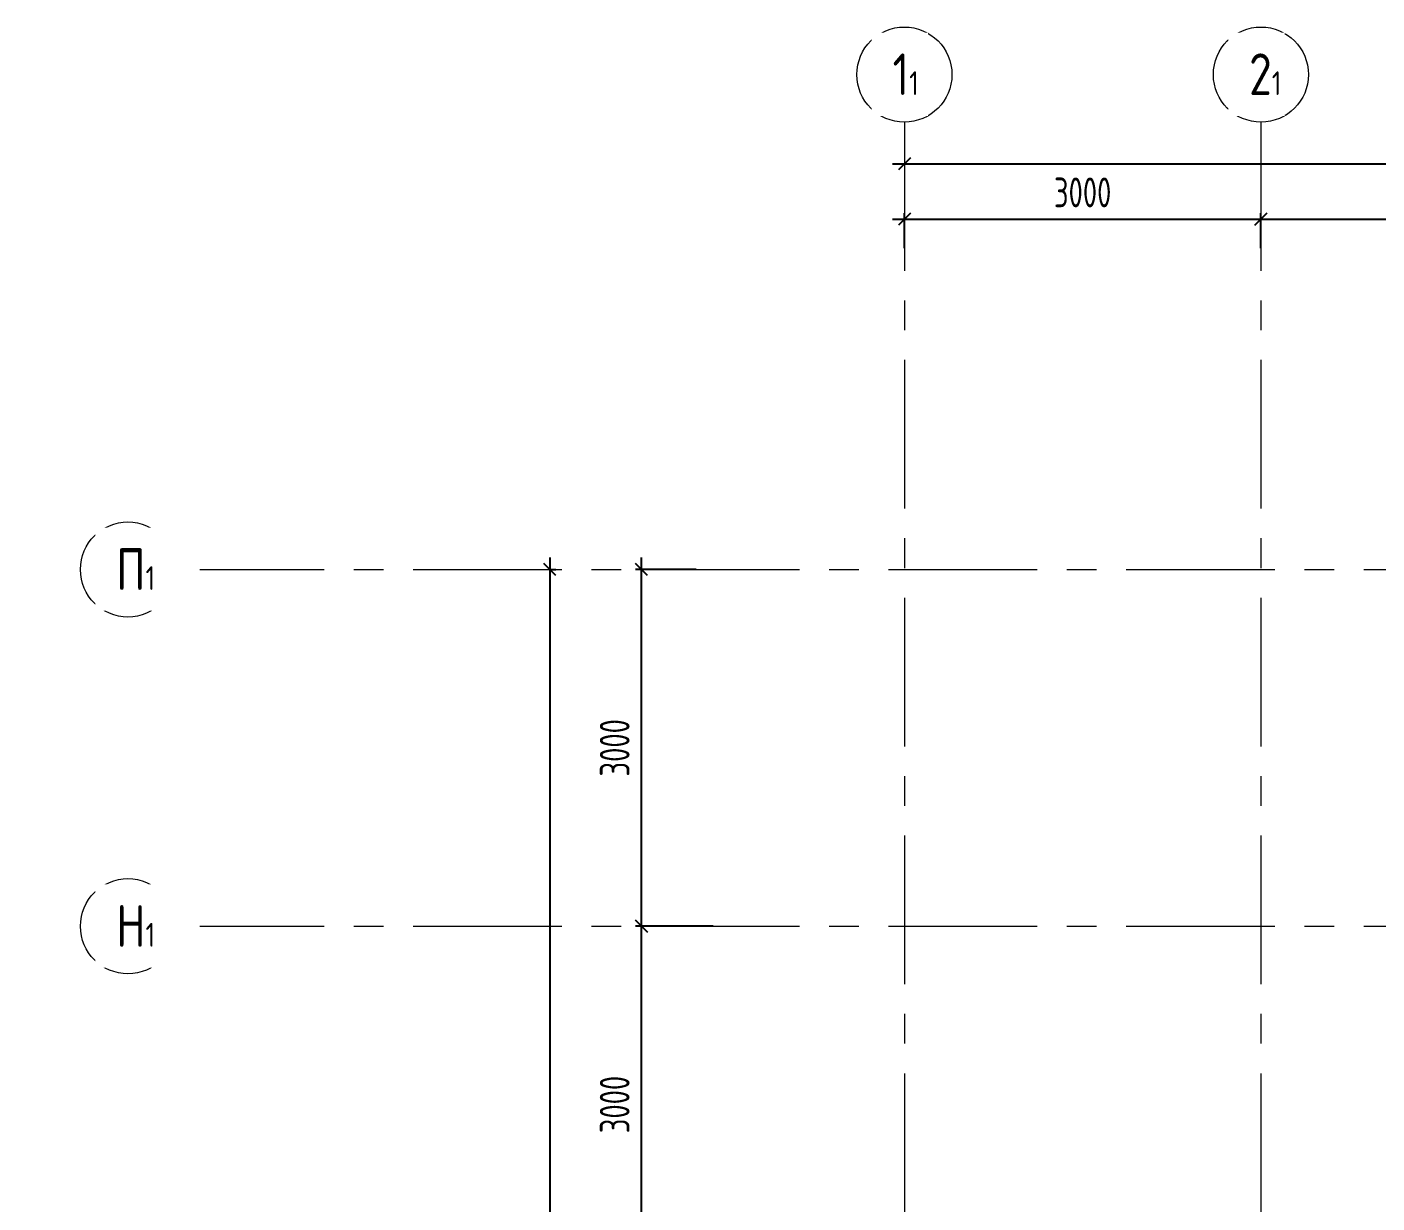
# Model space of a CAD drawing. Header units: millimetres. Extents: x -8428662 to 9409114, y 0 to 249028.
# Drawn here: x -225617 to -214257, y 125273 to 135163 of the extents above; entities that cross this region are included whole.
import ezdxf
from ezdxf import colors
from ezdxf.entities.mleader import LeaderData, LeaderLine
from ezdxf.math import Vec2, Vec3

# ---------------------------------------------------------------- set-up
doc = ezdxf.new("R2010")
doc.units = ezdxf.units.MM
doc.header["$MEASUREMENT"] = 0
doc.linetypes.add('CENTER', pattern=[2, 1.25, -0.25, 0.25, -0.25])
doc.layers.get('0').update_dxf_attribs({"color": 250, "lineweight": 9})
for name, color, linetype, lineweight in [('АР_Оси', 195, 'Continuous', 9), ('АР_Оси размеры', 164, 'Continuous', 9), ('АР_Отметки', 250, 'Continuous', 15), ('АР_Сущ Несущая стена', 216, 'Continuous', 30)]:
    doc.layers.add(name, color=color, linetype=linetype, lineweight=lineweight)
doc.styles.add('ISOCPEUR', font='isocpeur.ttf', dxfattribs={"width": 0.7})
doc.styles.add('ГОСТ 2.304', font='isocpeur.ttf', dxfattribs={"width": 0.7})
doc.dimstyles.new('СПДС', dxfattribs={"dimscale": 100, "dimtxt": 2.5, "dimasz": 2.5, "dimexe": 1.5, "dimexo": 0, "dimgap": 1, "dimtad": 1, "dimdec": 0, "dimrnd": 1, "dimtxsty": 'ГОСТ 2.304', "dimblk": 'OBLIQUE', "dimcen": 2.5, "dimdle": 1.5, "dimadec": 0, "dimazin": 2, "dimtfac": 0.75, "dimtdec": 0, "dimtmove": 1, "dimatfit": 3, "dimfxl": 1, "dimtolj": 1, "dimarcsym": 1})

# ---------------------------------------------------------------- blocks, each defined once
blk = doc.blocks.new('_Oblique')
at = {"color": 0, "linetype": 'ByBlock', "lineweight": -2}
blk.add_line((-0.5, -0.5), (0.5, 0.5), dxfattribs=at)
blk = doc.blocks.new('*D599')
at = {"layer": 'АР_Оси размеры', "color": 0, "lineweight": -2, "ltscale": 100, "transparency": 16777216}
for p, q in [((-220447, 124501), (-220447, 127701)), ((-219985, 127601), (-220497, 127601)), ((-219842, 124601), (-220497, 124601))]:
    blk.add_line(p, q, dxfattribs=at)
at = {"layer": 'АР_Оси размеры', "color": 0, "lineweight": -2, "ltscale": 100, "transparency": 16777216, "xscale": 100, "yscale": 100, "zscale": 100}
for p, rotation in [((-220447, 127601), 90), ((-220447, 124601), 270)]:
    blk.add_blockref('_Oblique', p, dxfattribs=dict(at, rotation=rotation))
at = {"layer": 'АР_Оси размеры', "color": 0, "ltscale": 100, "transparency": 16777216, "insert": (-220672, 126101), "char_height": 250, "attachment_point": 5, "rotation": 90, "style": 'ГОСТ 2.304'}
blk.add_mtext('\\A1;3000', dxfattribs=at)
blk = doc.blocks.new('*D600')
at = {"layer": 'АР_Оси размеры', "color": 0, "lineweight": -2, "ltscale": 100, "transparency": 16777216}
for p, q in [((-220447, 127501), (-220447, 130701)), ((-219985, 130601), (-220497, 130601)), ((-219842, 127601), (-220497, 127601))]:
    blk.add_line(p, q, dxfattribs=at)
at = {"layer": 'АР_Оси размеры', "color": 0, "lineweight": -2, "ltscale": 100, "transparency": 16777216, "xscale": 100, "yscale": 100, "zscale": 100}
for p, rotation in [((-220447, 130601), 90), ((-220447, 127601), 270)]:
    blk.add_blockref('_Oblique', p, dxfattribs=dict(at, rotation=rotation))
at = {"layer": 'АР_Оси размеры', "color": 0, "ltscale": 100, "transparency": 16777216, "insert": (-220672, 129101), "char_height": 250, "attachment_point": 5, "rotation": 90, "style": 'ГОСТ 2.304'}
blk.add_mtext('\\A1;3000', dxfattribs=at)
blk = doc.blocks.new('*D601')
at = {"layer": 'АР_Оси размеры', "color": 0, "lineweight": -2, "ltscale": 100, "transparency": 16777216}
for p, q in [((-221217, 130701), (-221217, 82586)), ((-221223, 130601), (-221167, 130601)), ((-221223, 82686), (-221167, 82686))]:
    blk.add_line(p, q, dxfattribs=at)
at = {"layer": 'АР_Оси размеры', "color": 0, "lineweight": -2, "ltscale": 100, "transparency": 16777216, "xscale": 100, "yscale": 100, "zscale": 100}
for p, rotation in [((-221217, 130601), 90), ((-221217, 82686), 270)]:
    blk.add_blockref('_Oblique', p, dxfattribs=dict(at, rotation=rotation))
at = {"layer": 'АР_Оси размеры', "color": 0, "ltscale": 100, "transparency": 16777216, "insert": (-221442, 106643), "char_height": 250, "attachment_point": 5, "rotation": 90, "style": 'ГОСТ 2.304'}
blk.add_mtext('\\A1;47915', dxfattribs=at)
blk = doc.blocks.new('*D602')
at = {"layer": 'АР_Оси размеры', "color": 0, "lineweight": -2, "ltscale": 100, "transparency": 16777216}
for p, q in [((-218334, 133547), (-215134, 133547)), ((-218234, 133303), (-218234, 133597)), ((-215234, 133303), (-215234, 133597))]:
    blk.add_line(p, q, dxfattribs=at)
at = {"layer": 'АР_Оси размеры', "color": 0, "lineweight": -2, "ltscale": 100, "transparency": 16777216, "xscale": 100, "yscale": 100, "zscale": 100, "rotation": 180}
blk.add_blockref('_Oblique', (-218234, 133547), dxfattribs=at)
at = {"layer": 'АР_Оси размеры', "color": 0, "lineweight": -2, "ltscale": 100, "transparency": 16777216, "xscale": 100, "yscale": 100, "zscale": 100}
blk.add_blockref('_Oblique', (-215234, 133547), dxfattribs=at)
at = {"layer": 'АР_Оси размеры', "color": 0, "ltscale": 100, "transparency": 16777216, "insert": (-216734, 133772), "char_height": 250, "attachment_point": 5, "style": 'ГОСТ 2.304'}
blk.add_mtext('\\A1;3000', dxfattribs=at)
blk = doc.blocks.new('*D603')
at = {"layer": 'АР_Оси размеры', "color": 0, "lineweight": -2, "ltscale": 100, "transparency": 16777216}
for p, q in [((-212234, 134466), (-212234, 133497)), ((-215334, 133547), (-212134, 133547)), ((-215234, 133303), (-215234, 133597))]:
    blk.add_line(p, q, dxfattribs=at)
at = {"layer": 'АР_Оси размеры', "color": 0, "lineweight": -2, "ltscale": 100, "transparency": 16777216, "xscale": 100, "yscale": 100, "zscale": 100, "rotation": 180}
blk.add_blockref('_Oblique', (-215234, 133547), dxfattribs=at)
at = {"layer": 'АР_Оси размеры', "color": 0, "lineweight": -2, "ltscale": 100, "transparency": 16777216, "xscale": 100, "yscale": 100, "zscale": 100}
blk.add_blockref('_Oblique', (-212234, 133547), dxfattribs=at)
at = {"layer": 'АР_Оси размеры', "color": 0, "ltscale": 100, "transparency": 16777216, "insert": (-213734, 133772), "char_height": 250, "attachment_point": 5, "style": 'ГОСТ 2.304'}
blk.add_mtext('\\A1;3000', dxfattribs=at)
blk = doc.blocks.new('*D376')
at = {"layer": 'АР_Оси размеры', "color": 0, "lineweight": -2, "ltscale": 100, "transparency": 16777216}
blk.add_line((-218334, 134013), (-154624, 134013), dxfattribs=at)
at = {"layer": 'АР_Оси размеры', "color": 0, "lineweight": -2, "ltscale": 100, "transparency": 16777216, "xscale": 100, "yscale": 100, "zscale": 100, "rotation": 180}
blk.add_blockref('_Oblique', (-218234, 134013), dxfattribs=at)
at = {"layer": 'АР_Оси размеры', "color": 0, "lineweight": -2, "ltscale": 100, "transparency": 16777216, "xscale": 100, "yscale": 100, "zscale": 100}
blk.add_blockref('_Oblique', (-154724, 134013), dxfattribs=at)
at = {"layer": 'АР_Оси размеры', "color": 0, "ltscale": 100, "transparency": 16777216, "insert": (-186479, 134238), "char_height": 250, "attachment_point": 5, "style": 'ГОСТ 2.304'}
blk.add_mtext('\\A1;63510', dxfattribs=at)
blk = doc.blocks.new('_DotSmall')
at = {"color": 0, "linetype": 'ByBlock', "const_width": 0.5}
blk.add_lwpolyline([(-0.0625, 0, 1), (0.0625, 0, 1)], format="xyb", close=True, dxfattribs=at)

msp = doc.modelspace()

# ---------------------------------------------------------------- linework, layer by layer
at = {"layer": 'АР_Оси', "linetype": 'CENTER', "ltscale": 1000}
for p, q in [((-218233.915, 134363.151), (-218233.915, 78630.803)), ((-215233.915, 134363.151), (-215233.915, 78630.803)), ((-224367.609, 130600.682), (-141189.207, 130600.682)), ((-224367.609, 127600.682), (-141189.207, 127600.682))]:
    msp.add_line(p, q, dxfattribs=at)
at = {"layer": 'АР_Оси', "ltscale": 0.5}
for centre in [(-218233.915, 134763.151), (-215233.915, 134763.151), (-224767.609, 130600.682), (-224767.609, 127600.682)]:
    msp.add_circle(centre, 400, dxfattribs=at)
at = {"layer": 'АР_Сущ Несущая стена', "lineweight": 18, "ltscale": 100}
for centre, radius, start, end in [((-206027.067, 118394.779), 9148.86, 94.8723408, 175.1978222), ((-206026.246, 118393.013), 8425.689, 94.8765245, 174.7967806)]:
    msp.add_arc(centre, radius, start, end, dxfattribs=at)

# ---------------------------------------------------------------- dimensions: what is measured, and where the dimension line sits
at = {"layer": 'АР_Оси размеры', "ltscale": 100}
dim = msp.add_linear_dim(base=(-215233.915, 133546.651), p1=(-218233.915, 133252.78), p2=(-215233.915, 133252.78), dimstyle='СПДС', override={"dimasz": 1, "dimexe": 0.5, "dimexo": 0.5, "dimdle": 1}, dxfattribs=at)
dim.commit()
dim.dimension.update_dxf_attribs({"geometry": '*D602', "text_midpoint": (-216733.915, 133771.651)})
for base, p1, p2, picture, middle in [((-221217.161, 82685.682), (-221272.971, 130600.682), (-221272.971, 82685.682), '*D601', (-221442.161, 106643.182)), ((-220446.598, 130600.682), (-219792.326, 127600.682), (-219935.329, 130600.682), '*D600', (-220671.598, 129100.682)), ((-220446.598, 127600.682), (-219792.326, 124600.682), (-219935.329, 127600.682), '*D599', (-220671.598, 126100.682))]:
    dim = msp.add_linear_dim(base=base, p1=p1, p2=p2, angle=90, dimstyle='СПДС', override={"dimasz": 1, "dimexe": 0.5, "dimexo": 0.5, "dimdle": 1}, dxfattribs=at)
    dim.commit()
    dim.dimension.update_dxf_attribs({"geometry": picture, "text_midpoint": middle})

# ---------------------------------------------------------------- next in the draw order: texts
at = {"layer": 'АР_Оси', "char_height": 350, "attachment_point": 1, "line_spacing_factor": 1.149209, "style": 'ГОСТ 2.304', "bg_fill": 2}
for s, insert, width in [('{\\W0.8;1\\H0.57143x;1}', (-218333.736, 134940.93), 123.86708), ('{\\W0.8;2\\H0.57143x;1}', (-215333.736, 134940.93), 123.86708), ('{\\W0.8;П\\H0.57143x;1}', (-224867.43, 130778.461), 528.82017), ('{\\W0.8;Н\\H0.57143x;1}', (-224867.43, 127778.461), 528.82017)]:
    msp.add_mtext(s, dxfattribs=dict(at, insert=insert, width=width))

# ---------------------------------------------------------------- next in the draw order: dimensions: what is measured, and where the dimension line sits
at = {"layer": 'АР_Оси размеры', "ltscale": 100}
for base, p1, p2, picture, middle in [((-212233.915, 133546.651), (-215233.915, 133252.78), (-212233.915, 134516.43), '*D603', (-213733.915, 133771.651)), ((-154723.915, 134013.151), (-218233.915, 134013.151), (-154723.915, 134013.151), '*D376', (-186478.915, 134238.151))]:
    dim = msp.add_linear_dim(base=base, p1=p1, p2=p2, dimstyle='СПДС', override={"dimasz": 1, "dimexe": 0.5, "dimexo": 0.5, "dimdle": 1}, dxfattribs=at)
    dim.commit()
    dim.dimension.update_dxf_attribs({"geometry": picture, "text_midpoint": middle})

# ---------------------------------------------------------------- next in the draw order: leaders
at = {"layer": 'АР_Отметки'}
ml = msp.add_multileader_mtext('Standard', dxfattribs=at)
ml.set_content('{\\W0.8;-2,250}', color=256, style='ISOCPEUR')
ml.set_leader_properties(color=256, linetype='Continuous', lineweight=-1)
ml.set_arrow_properties(name='DOTSMALL')
ml.build(insert=Vec2(0, 0))
ml.multileader.update_dxf_attribs({"has_text_frame": 1, "text_left_attachment_type": 4, "text_right_attachment_type": 4, "dogleg_length": 100, "arrow_head_size": 180})
ctx = ml.context
ctx.base_point, ctx.char_height, ctx.arrow_head_size, ctx.landing_gap_size, ctx.plane_origin = Vec3(-643357.009, 128352.859), 250, 180, 50, Vec3(-642978.925, 126878.835)
ctx.left_attachment, ctx.right_attachment = 4, 4
notes = []
notes.append((ctx, [(0, (0, 0, 0), (0, 0), (1, 0), 1, [])]))
ctx.mtext.insert, ctx.mtext.width, ctx.mtext.defined_height, ctx.mtext.line_spacing_style, ctx.mtext.flow_direction = Vec3(-643307.009, 128686.192), 769.98896, 343.888, 2, 5
ml = msp.add_multileader_mtext('Standard', dxfattribs=at)
ml.set_content('{\\W0.8;-2,250}', color=256, style='ISOCPEUR')
ml.set_leader_properties(color=256, linetype='Continuous', lineweight=-1)
ml.set_arrow_properties(name='DOTSMALL')
ml.build(insert=Vec2(0, 0))
ml.multileader.update_dxf_attribs({"has_text_frame": 1, "text_left_attachment_type": 4, "text_right_attachment_type": 4, "dogleg_length": 100, "arrow_head_size": 180})
ctx = ml.context
ctx.base_point, ctx.char_height, ctx.arrow_head_size, ctx.landing_gap_size, ctx.plane_origin = Vec3(-301979.361, 128326.696), 250, 180, 50, Vec3(-301601.278, 126852.672)
ctx.left_attachment, ctx.right_attachment = 4, 4
notes.append((ctx, [(0, (0, 0, 0), (0, 0), (1, 0), 1, [])]))
ctx.mtext.insert, ctx.mtext.width, ctx.mtext.defined_height, ctx.mtext.line_spacing_style, ctx.mtext.flow_direction = Vec3(-301929.361, 128660.029), 769.98896, 343.888, 2, 5
for ctx, leaders in notes:
    for number, flags, end, landing, length, lines in leaders:
        leader = LeaderData()
        leader.index, (leader.has_last_leader_line, leader.has_dogleg_vector, leader.attachment_direction) = number, flags
        leader.last_leader_point, leader.dogleg_vector, leader.dogleg_length = Vec3(end), Vec3(landing), length
        for number, points, colour, breaks in lines:
            line = LeaderLine()
            line.index, line.vertices, line.color, line.breaks = number, Vec3.list(points), colors.encode_raw_color(colour), breaks
            leader.lines.append(line)
        ctx.leaders.append(leader)

doc.saveas('drawing.dxf')
